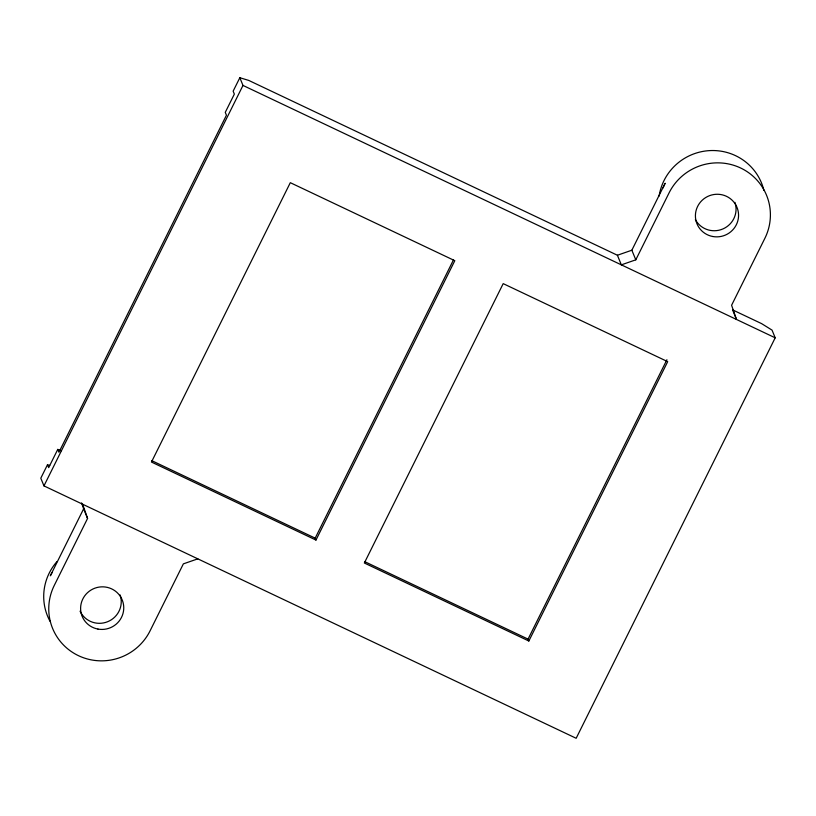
<?xml version="1.0" encoding="UTF-8"?>
<svg xmlns="http://www.w3.org/2000/svg" width="816" height="816" viewBox="0 0 816 816"><rect width="100%" height="100%" fill="white"/><g stroke="black" fill="none" stroke-linecap="round" stroke-linejoin="round"><path stroke-width="1.22" d="M47.491 464.732L40.8 478.186L43.962 485.887L576.167 738.276L775.2 337.814L772.038 330.113L761.583 323.615L732.554 309.856L736.491 319.454L731.595 305.255L764.888 238.282A53.56 52.571 -22.3 0 0 740.622 167.994A53.56 52.571 -22.3 0 0 669.089 192.851L635.797 259.825L621.343 264.853L617.406 255.245L248.717 80.407L239.833 77.724L233.141 91.178L234.345 94.105L225.267 112.363L226.44 115.229L58.936 452.258L57.763 449.392L48.685 467.65L47.491 464.732L49.715 465.406M43.962 485.887L242.984 85.425L239.833 77.724M81.58 502.911L83.62 508.827L50.337 575.81A53.56 52.571 -22.3 0 1 52.132 572.485M82.661 504.237L87.567 518.435L54.274 585.419A53.56 52.571 -22.3 0 0 78.53 655.707A53.56 52.571 -22.3 0 0 150.073 630.85L183.365 563.866L197.819 558.848M315.965 540.059L151.46 462.05L290.312 182.682L454.808 260.692L315.965 540.059L315.18 538.152L453.461 259.916M617.406 255.245L631.849 250.216L665.142 183.243A53.56 52.571 -22.3 0 0 663.112 187.853M528.85 641.019L364.344 563.009L503.197 283.631L667.692 361.651L528.85 641.019L528.064 639.112L666.917 359.734M57.763 449.392L61.241 450.758M242.984 85.425L775.2 337.814M151.827 460.683L315.18 538.152M364.711 561.643L528.064 639.112M631.849 250.216L635.797 259.825M83.62 508.827L87.567 518.435M120.105 594.925A21.634 21.247 -22.3 0 1 107.651 621.71A21.634 21.247 -22.3 0 1 80.06 611.184M50.082 621.394A53.56 52.571 -22.3 0 1 56.977 561.561M734.92 202.348A21.634 21.247 -22.3 0 1 722.986 228.908A21.634 21.247 -22.3 0 1 695.375 219.606M659.114 196.075A53.56 52.571 -22.3 0 1 709.726 150.603A53.56 52.571 -22.3 0 1 763.919 190.465M97.951 629.075A21.634 21.247 -22.3 0 0 122.614 601.035A21.634 21.247 -22.3 0 0 85.955 594.293A21.634 21.247 -22.3 0 0 97.951 629.075M712.766 236.507A21.634 21.247 -22.3 0 0 737.419 208.457A21.634 21.247 -22.3 0 0 700.76 201.725A21.634 21.247 -22.3 0 0 712.766 236.507"/></g></svg>
